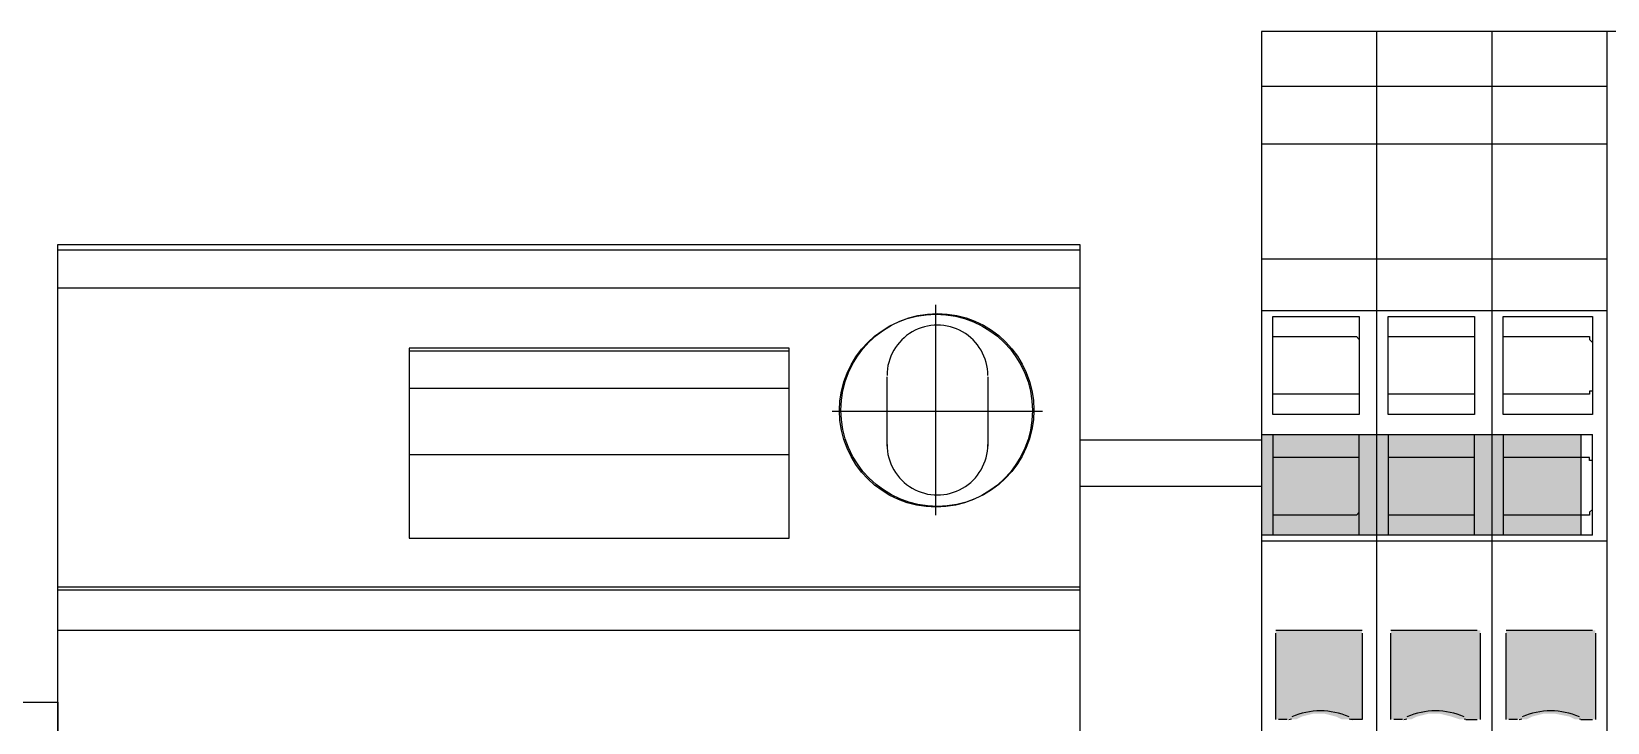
# Model space of a CAD drawing. Header units: feet. Extents: x -159 to 1687, y -48 to 1556.
# Drawn here: x 550.5862 to 550.8143, y 1044.5719 to 1044.6719 of the extents above; entities that cross this region are included whole.
import ezdxf

# ---------------------------------------------------------------- set-up
doc = ezdxf.new("R2010")
doc.units = ezdxf.units.FT
doc.header["$MEASUREMENT"] = 0
doc.layers.add('PDF_0', color=7, linetype='Continuous')
doc.layers.add('PDF_Carril', color=7, linetype='Continuous')

msp = doc.modelspace()

# ---------------------------------------------------------------- linework, layer by layer
at = {"layer": 'PDF_0', "lineweight": 25}
for p, q in [((550.7808608784692, 1044.671939071256), (550.7808608784692, 1044.381925486276)), ((550.7975283258818, 1044.671939071256), (550.7975283258818, 1044.381925486276)), ((550.5900186055944, 1044.394426071836), (550.5900186055944, 1044.641104293543)), ((550.6958568966645, 1044.598602302641), (550.6958568966645, 1044.626103590871)), ((550.7641934310564, 1044.613603005313), (550.812112342368, 1044.613603005313)), ((550.812112342368, 1044.599018988826), (550.7641934310564, 1044.599018988826))]:
    msp.add_line(p, q, dxfattribs=at)
for points in [[(550.8221128108155, 1044.671939071256), (550.7641934310564, 1044.671939071256), (550.7641934310564, 1044.381925486276), (550.8221128108155, 1044.381925486276)], [(550.8141957732946, 1044.671939071256), (550.8141957732946, 1044.381925486276)], [(550.7641934310564, 1044.664022033736), (550.8141957732946, 1044.664022033736)], [(550.7641934310564, 1044.655688310029), (550.8141957732946, 1044.655688310029)], [(550.7379422013817, 1044.641104293543), (550.7379422013817, 1044.394426071836), (550.5900186055944, 1044.394426071836)], [(550.5900186055944, 1044.641104293543), (550.7379422013817, 1044.641104293543)], [(550.7379422013817, 1044.640270921172), (550.5900186055944, 1044.640270921172)], [(550.7641934310564, 1044.639020862616), (550.8141957732946, 1044.639020862616)], [(550.5900186055944, 1044.634854000763), (550.7379422013817, 1044.634854000763)], [(550.7171078921158, 1044.601935792124), (550.7171078921158, 1044.632353883652)], [(550.8141957732946, 1044.631520511281), (550.7641934310564, 1044.631520511281)], [(550.7658601757978, 1044.627770335613), (550.777944075172, 1044.627770335613), (550.7783607613574, 1044.627353649428)], [(550.7825276232104, 1044.627770335613), (550.7950282087697, 1044.627770335613)], [(550.7991950706232, 1044.627770335613), (550.8116956561826, 1044.627770335613), (550.8116956561826, 1044.627353649428), (550.812112342368, 1044.626936963242)], [(550.6408543202028, 1044.626103590871), (550.6408543202028, 1044.598602302641), (550.6958568966645, 1044.598602302641)], [(550.6958568966645, 1044.626103590871), (550.6408543202028, 1044.626103590871)], [(550.6958568966645, 1044.625686904686), (550.6408543202028, 1044.625686904686)], [(550.6958568966645, 1044.620269984277), (550.6408543202028, 1044.620269984277)], [(550.7100242269655, 1044.611936260571), (550.7100242269655, 1044.621936729019)], [(550.7246082434513, 1044.621936729019), (550.7246082434513, 1044.611936260571)], [(550.812112342368, 1044.619853298092), (550.8116956561826, 1044.619853298092), (550.8116956561826, 1044.619436611907), (550.7991950706232, 1044.619436611907)], [(550.7783607613574, 1044.619436611907), (550.7658601757978, 1044.619436611907)], [(550.7950282087697, 1044.619436611907), (550.7825276232104, 1044.619436611907)], [(550.7325252809724, 1044.616936494795), (550.7021071894444, 1044.616936494795)], [(550.7658601757978, 1044.613603005313), (550.7658601757978, 1044.599018988826)], [(550.7783607613574, 1044.599018988826), (550.7783607613574, 1044.613603005313)], [(550.7825276232104, 1044.613603005313), (550.7825276232104, 1044.599018988826)], [(550.7950282087697, 1044.599018988826), (550.7950282087697, 1044.613603005313)], [(550.7991950706232, 1044.613603005313), (550.7991950706232, 1044.599018988826)], [(550.8104455976265, 1044.613603005313), (550.8104455976265, 1044.599018988826)], [(550.812112342368, 1044.599018988826), (550.812112342368, 1044.613603005313)], [(550.7641934310564, 1044.612769632941), (550.7379422013817, 1044.612769632941)], [(550.6408543202028, 1044.610686202015), (550.6958568966645, 1044.610686202015)], [(550.7783607613574, 1044.61026951583), (550.7658601757978, 1044.61026951583)], [(550.7950282087697, 1044.61026951583), (550.7825276232104, 1044.61026951583)], [(550.812112342368, 1044.609852829644), (550.8116956561826, 1044.609852829644), (550.8116956561826, 1044.61026951583), (550.7991950706232, 1044.61026951583)], [(550.7379422013817, 1044.606102653976), (550.7641934310564, 1044.606102653976)], [(550.7783607613574, 1044.602352478309), (550.777944075172, 1044.601935792124), (550.7658601757978, 1044.601935792124)], [(550.7950282087697, 1044.601935792124), (550.7825276232104, 1044.601935792124)], [(550.812112342368, 1044.602769164494), (550.8116956561826, 1044.602352478309), (550.8116956561826, 1044.601935792124), (550.7991950706232, 1044.601935792124)], [(550.8141957732946, 1044.598185616455), (550.7641934310564, 1044.598185616455)], [(550.7379422013817, 1044.59151863749), (550.5900186055944, 1044.59151863749)], [(550.5900186055944, 1044.591101951305), (550.7379422013817, 1044.591101951305)], [(550.5900186055944, 1044.585268344711), (550.7379422013817, 1044.585268344711)], [(550.766276861983, 1044.585268344711), (550.7787774475426, 1044.585268344711)], [(550.766276861983, 1044.572351072965), (550.766276861983, 1044.584851658526)], [(550.7787774475426, 1044.584851658526), (550.7787774475426, 1044.572351072965), (550.7771107028011, 1044.572351072965)], [(550.7829443093956, 1044.585268344711), (550.7954448949554, 1044.585268344711)], [(550.7829443093956, 1044.572351072965), (550.7829443093956, 1044.584851658526)], [(550.7958615811406, 1044.584851658526), (550.7958615811406, 1044.572351072965)], [(550.7996117568084, 1044.585268344711), (550.812112342368, 1044.585268344711)], [(550.7996117568084, 1044.572351072965), (550.7996117568084, 1044.584851658526)], [(550.8125290285532, 1044.584851658526), (550.8125290285532, 1044.572351072965)], [(550.7679436067244, 1044.572351072965), (550.7666935481684, 1044.572351072965)], [(550.784611054137, 1044.572351072965), (550.7833609955812, 1044.572351072965)], [(550.7937781502139, 1044.572351072965), (550.7954448949554, 1044.572351072965)], [(550.8012785015499, 1044.572351072965), (550.8000284429936, 1044.572351072965)], [(550.8104455976265, 1044.572351072965), (550.812112342368, 1044.572351072965)]]:
    msp.add_lwpolyline(points, dxfattribs=at)
for points in [[(550.7658601757978, 1044.63068713891), (550.7783607613574, 1044.63068713891), (550.7783607613574, 1044.61651980861), (550.7658601757978, 1044.61651980861)], [(550.7825276232104, 1044.63068713891), (550.7950282087697, 1044.63068713891), (550.7950282087697, 1044.61651980861), (550.7825276232104, 1044.61651980861)], [(550.7991950706232, 1044.63068713891), (550.812112342368, 1044.63068713891), (550.812112342368, 1044.61651980861), (550.7991950706232, 1044.61651980861)]]:
    msp.add_lwpolyline(points, close=True, dxfattribs=at)
for centre, radius in [((550.7171078921158, 1044.617054871552), 0.0139617503974241), ((550.7173161929984, 1044.617144795678), 0.01395902941817078)]:
    msp.add_circle(centre, radius, dxfattribs=at)
for centre, radius, start, end in [((550.7173162655524, 1044.622145102455), 0.007291977899018295, 359.9997615753065, 180.0002384243808), ((550.7173162048643, 1044.612144573319), 0.007291977899023624, 179.9997615751763, 0.0002384238336690351), ((550.7681518806226, 1044.57339404959), 0.001042976626478258, 270.0038011916116, 293.9121655387729), ((550.7727354978554, 1044.563392008899), 0.01020917470847492, 66.06140142331857, 113.9385985770693), ((550.7773191150918, 1044.573394049605), 0.001042976641573819, 246.0878346352994, 269.9961986271556), ((550.784819328032, 1044.573394049601), 0.001042976637490805, 270.0038013752772, 293.9121654614943), ((550.789402945268, 1044.563392008899), 0.01020917470848249, 66.06140142321938, 113.9385985769731), ((550.7939865625046, 1044.573394049605), 0.001042976641131746, 246.0878346204181, 269.9961986233939), ((550.8014867754439, 1044.573394049607), 0.001042976642984174, 270.0038014001762, 293.9121653619566), ((550.8060703926808, 1044.563392008899), 0.01020917470849114, 66.06140142312017, 113.9385985768739), ((550.8106540099166, 1044.573394049599), 0.001042976635990747, 246.0878345220176, 269.9961986479053)]:
    msp.add_arc(centre, radius, start, end, dxfattribs=at)
at = {"layer": 'PDF_0', "color": 1, "transparency": 33554559}
for points in [[(550.8104455976265, 1044.613603005313), (550.7641934310564, 1044.613603005313), (550.8104455976265, 1044.599018988826)], [(550.7641934310564, 1044.613603005313), (550.8104455976265, 1044.599018988826), (550.7641934310564, 1044.599018988826)], [(550.7787774475426, 1044.585268344711), (550.7787774475426, 1044.585268344711), (550.766276861983, 1044.585268344711)], [(550.766276861983, 1044.585268344711), (550.7787774475426, 1044.585268344711), (550.7787774475426, 1044.585268344711)], [(550.7787774475426, 1044.585268344711), (550.766276861983, 1044.585268344711), (550.7787774475426, 1044.584851658526)], [(550.766276861983, 1044.585268344711), (550.7787774475426, 1044.584851658526), (550.766276861983, 1044.584851658526)], [(550.766276861983, 1044.584851658526), (550.7787774475426, 1044.584851658526), (550.7787774475426, 1044.584851658526)], [(550.7787774475426, 1044.584851658526), (550.7787774475426, 1044.584851658526), (550.766276861983, 1044.584851658526)], [(550.7787774475426, 1044.584851658526), (550.766276861983, 1044.584851658526), (550.7787774475426, 1044.573184445337)], [(550.766276861983, 1044.584851658526), (550.7787774475426, 1044.573184445337), (550.766276861983, 1044.573184445337)], [(550.7829443093956, 1044.585268344711), (550.7954448949554, 1044.585268344711), (550.7954448949554, 1044.585268344711)], [(550.7954448949554, 1044.585268344711), (550.7954448949554, 1044.585268344711), (550.7829443093956, 1044.585268344711)], [(550.7829443093956, 1044.585268344711), (550.7958615811406, 1044.585268344711), (550.7958615811406, 1044.585268344711)], [(550.7958615811406, 1044.585268344711), (550.7958615811406, 1044.585268344711), (550.7829443093956, 1044.585268344711)], [(550.7958615811406, 1044.585268344711), (550.7829443093956, 1044.585268344711), (550.7954448949554, 1044.585268344711)], [(550.7958615811406, 1044.585268344711), (550.7829443093956, 1044.585268344711), (550.7958615811406, 1044.584851658526)], [(550.7829443093956, 1044.585268344711), (550.7958615811406, 1044.584851658526), (550.7829443093956, 1044.584851658526)], [(550.7829443093956, 1044.584851658526), (550.7958615811406, 1044.584851658526), (550.7958615811406, 1044.584851658526)], [(550.7958615811406, 1044.584851658526), (550.7958615811406, 1044.584851658526), (550.7829443093956, 1044.584851658526)], [(550.7958615811406, 1044.584851658526), (550.7829443093956, 1044.584851658526), (550.7958615811406, 1044.573184445337)], [(550.7829443093956, 1044.584851658526), (550.7958615811406, 1044.573184445337), (550.7829443093956, 1044.573184445337)], [(550.7996117568084, 1044.585268344711), (550.812112342368, 1044.585268344711), (550.812112342368, 1044.585268344711)], [(550.812112342368, 1044.585268344711), (550.812112342368, 1044.585268344711), (550.7996117568084, 1044.585268344711)], [(550.7996117568084, 1044.585268344711), (550.8125290285532, 1044.585268344711), (550.8125290285532, 1044.585268344711)], [(550.8125290285532, 1044.585268344711), (550.8125290285532, 1044.585268344711), (550.7996117568084, 1044.585268344711)], [(550.8125290285532, 1044.585268344711), (550.7996117568084, 1044.585268344711), (550.812112342368, 1044.585268344711)], [(550.8125290285532, 1044.585268344711), (550.7996117568084, 1044.585268344711), (550.8125290285532, 1044.584851658526)], [(550.7996117568084, 1044.585268344711), (550.8125290285532, 1044.584851658526), (550.7996117568084, 1044.584851658526)], [(550.7996117568084, 1044.584851658526), (550.8125290285532, 1044.584851658526), (550.8125290285532, 1044.584851658526)], [(550.8125290285532, 1044.584851658526), (550.8125290285532, 1044.584851658526), (550.7996117568084, 1044.584851658526)], [(550.8125290285532, 1044.584851658526), (550.7996117568084, 1044.584851658526), (550.8125290285532, 1044.573184445337)], [(550.7996117568084, 1044.584851658526), (550.8125290285532, 1044.573184445337), (550.7996117568084, 1044.573184445337)], [(550.7716937823923, 1044.573184445337), (550.766276861983, 1044.573184445337), (550.7700270376508, 1044.572767759151)], [(550.766276861983, 1044.573184445337), (550.7700270376508, 1044.572767759151), (550.766276861983, 1044.572767759151)], [(550.7700270376508, 1044.572767759151), (550.766276861983, 1044.572767759151), (550.7691936652802, 1044.572351072965)], [(550.766276861983, 1044.572767759151), (550.7691936652802, 1044.572351072965), (550.766276861983, 1044.572351072965)], [(550.768776979095, 1044.572351072965), (550.766276861983, 1044.572351072965), (550.7691936652802, 1044.572351072965)], [(550.766276861983, 1044.572351072965), (550.768776979095, 1044.572351072965), (550.768776979095, 1044.572351072965)], [(550.768776979095, 1044.572351072965), (550.768776979095, 1044.572351072965), (550.766276861983, 1044.572351072965)], [(550.7683602929094, 1044.572351072965), (550.766276861983, 1044.572351072965), (550.768776979095, 1044.572351072965)], [(550.7683602929094, 1044.572351072965), (550.7683602929094, 1044.572351072965), (550.766276861983, 1044.572351072965)], [(550.766276861983, 1044.572351072965), (550.7683602929094, 1044.572351072965), (550.7683602929094, 1044.572351072965)], [(550.7679436067244, 1044.572351072965), (550.7679436067244, 1044.572351072965), (550.766276861983, 1044.572351072965)], [(550.7679436067244, 1044.572351072965), (550.766276861983, 1044.572351072965), (550.7683602929094, 1044.572351072965)], [(550.766276861983, 1044.572351072965), (550.7679436067244, 1044.572351072965), (550.7666935481684, 1044.572351072965)], [(550.7787774475426, 1044.573184445337), (550.7733605271333, 1044.573184445337), (550.7787774475426, 1044.572767759151)], [(550.7733605271333, 1044.573184445337), (550.7787774475426, 1044.572767759151), (550.7750272718747, 1044.572767759151)], [(550.7787774475426, 1044.572767759151), (550.7750272718747, 1044.572767759151), (550.7787774475426, 1044.572351072965)], [(550.7750272718747, 1044.572767759151), (550.7787774475426, 1044.572351072965), (550.7758606442453, 1044.572351072965)], [(550.7758606442453, 1044.572351072965), (550.7787774475426, 1044.572351072965), (550.7762773304305, 1044.572351072965)], [(550.7762773304305, 1044.572351072965), (550.7787774475426, 1044.572351072965), (550.7787774475426, 1044.572351072965)], [(550.7787774475426, 1044.572351072965), (550.7787774475426, 1044.572351072965), (550.7762773304305, 1044.572351072965)], [(550.7762773304305, 1044.572351072965), (550.7787774475426, 1044.572351072965), (550.7766940166159, 1044.572351072965)], [(550.7766940166159, 1044.572351072965), (550.7787774475426, 1044.572351072965), (550.7787774475426, 1044.572351072965)], [(550.7787774475426, 1044.572351072965), (550.7787774475426, 1044.572351072965), (550.7766940166159, 1044.572351072965)], [(550.7766940166159, 1044.572351072965), (550.7787774475426, 1044.572351072965), (550.7771107028011, 1044.572351072965)], [(550.7787774475426, 1044.572351072965), (550.7787774475426, 1044.572351072965), (550.7771107028011, 1044.572351072965)], [(550.7771107028011, 1044.572351072965), (550.7787774475426, 1044.572351072965), (550.7787774475426, 1044.572351072965)], [(550.7883612298049, 1044.573184445337), (550.7829443093956, 1044.573184445337), (550.7866944850637, 1044.572767759151)], [(550.7829443093956, 1044.573184445337), (550.7866944850637, 1044.572767759151), (550.7829443093956, 1044.572767759151)], [(550.7866944850637, 1044.572767759151), (550.7829443093956, 1044.572767759151), (550.7858611126928, 1044.572351072965)], [(550.7829443093956, 1044.572767759151), (550.7858611126928, 1044.572351072965), (550.7829443093956, 1044.572351072965)], [(550.7829443093956, 1044.572351072965), (550.7858611126928, 1044.572351072965), (550.7858611126928, 1044.572351072965)], [(550.7854444265076, 1044.572351072965), (550.7829443093956, 1044.572351072965), (550.7858611126928, 1044.572351072965)], [(550.7829443093956, 1044.572351072965), (550.7854444265076, 1044.572351072965), (550.7854444265076, 1044.572351072965)], [(550.7854444265076, 1044.572351072965), (550.7854444265076, 1044.572351072965), (550.7829443093956, 1044.572351072965)], [(550.7850277403222, 1044.572351072965), (550.7829443093956, 1044.572351072965), (550.7854444265076, 1044.572351072965)], [(550.7829443093956, 1044.572351072965), (550.7850277403222, 1044.572351072965), (550.7850277403222, 1044.572351072965)], [(550.7850277403222, 1044.572351072965), (550.7850277403222, 1044.572351072965), (550.7829443093956, 1044.572351072965)], [(550.7829443093956, 1044.572351072965), (550.7850277403222, 1044.572351072965), (550.7833609955812, 1044.572351072965)], [(550.784611054137, 1044.572351072965), (550.7833609955812, 1044.572351072965), (550.7850277403222, 1044.572351072965)], [(550.7833609955812, 1044.572351072965), (550.784611054137, 1044.572351072965), (550.784611054137, 1044.572351072965)], [(550.784611054137, 1044.572351072965), (550.784611054137, 1044.572351072965), (550.7833609955812, 1044.572351072965)], [(550.7958615811406, 1044.573184445337), (550.7900279745461, 1044.573184445337), (550.7958615811406, 1044.572767759151)], [(550.7900279745461, 1044.573184445337), (550.7958615811406, 1044.572767759151), (550.7916947192873, 1044.572767759151)], [(550.7958615811406, 1044.572767759151), (550.7916947192873, 1044.572767759151), (550.7958615811406, 1044.572351072965)], [(550.7916947192873, 1044.572767759151), (550.7958615811406, 1044.572351072965), (550.7929447778433, 1044.572351072965)], [(550.7958615811406, 1044.572351072965), (550.7958615811406, 1044.572351072965), (550.7929447778433, 1044.572351072965)], [(550.7929447778433, 1044.572351072965), (550.7958615811406, 1044.572351072965), (550.7958615811406, 1044.572351072965)], [(550.7929447778433, 1044.572351072965), (550.7958615811406, 1044.572351072965), (550.7933614640287, 1044.572351072965)], [(550.7954448949554, 1044.572351072965), (550.7933614640287, 1044.572351072965), (550.7958615811406, 1044.572351072965)], [(550.7933614640287, 1044.572351072965), (550.7954448949554, 1044.572351072965), (550.7954448949554, 1044.572351072965)], [(550.7954448949554, 1044.572351072965), (550.7954448949554, 1044.572351072965), (550.7933614640287, 1044.572351072965)], [(550.7954448949554, 1044.572351072965), (550.7933614640287, 1044.572351072965), (550.7937781502139, 1044.572351072965)], [(550.7937781502139, 1044.572351072965), (550.7954448949554, 1044.572351072965), (550.7954448949554, 1044.572351072965)], [(550.7954448949554, 1044.572351072965), (550.7954448949554, 1044.572351072965), (550.7937781502139, 1044.572351072965)], [(550.8050286772173, 1044.573184445337), (550.7996117568084, 1044.573184445337), (550.8033619324763, 1044.572767759151)], [(550.7996117568084, 1044.573184445337), (550.8033619324763, 1044.572767759151), (550.7996117568084, 1044.572767759151)], [(550.8033619324763, 1044.572767759151), (550.7996117568084, 1044.572767759151), (550.8025285601057, 1044.572351072965)], [(550.7996117568084, 1044.572767759151), (550.8025285601057, 1044.572351072965), (550.7996117568084, 1044.572351072965)], [(550.7996117568084, 1044.572351072965), (550.8025285601057, 1044.572351072965), (550.8025285601057, 1044.572351072965)], [(550.80211187392, 1044.572351072965), (550.80211187392, 1044.572351072965), (550.7996117568084, 1044.572351072965)], [(550.80211187392, 1044.572351072965), (550.7996117568084, 1044.572351072965), (550.8025285601057, 1044.572351072965)], [(550.7996117568084, 1044.572351072965), (550.80211187392, 1044.572351072965), (550.80211187392, 1044.572351072965)], [(550.801695187735, 1044.572351072965), (550.801695187735, 1044.572351072965), (550.7996117568084, 1044.572351072965)], [(550.801695187735, 1044.572351072965), (550.7996117568084, 1044.572351072965), (550.80211187392, 1044.572351072965)], [(550.7996117568084, 1044.572351072965), (550.801695187735, 1044.572351072965), (550.801695187735, 1044.572351072965)], [(550.7996117568084, 1044.572351072965), (550.801695187735, 1044.572351072965), (550.8000284429936, 1044.572351072965)], [(550.801695187735, 1044.572351072965), (550.801695187735, 1044.572351072965), (550.8000284429936, 1044.572351072965)], [(550.8000284429936, 1044.572351072965), (550.801695187735, 1044.572351072965), (550.801695187735, 1044.572351072965)], [(550.8012785015499, 1044.572351072965), (550.8012785015499, 1044.572351072965), (550.8000284429936, 1044.572351072965)], [(550.8012785015499, 1044.572351072965), (550.8000284429936, 1044.572351072965), (550.801695187735, 1044.572351072965)], [(550.8125290285532, 1044.573184445337), (550.8066954219587, 1044.573184445337), (550.8125290285532, 1044.572767759151)], [(550.8066954219587, 1044.573184445337), (550.8125290285532, 1044.572767759151), (550.8087788528853, 1044.572767759151)], [(550.8125290285532, 1044.572767759151), (550.8087788528853, 1044.572767759151), (550.8125290285532, 1044.572351072965)], [(550.8087788528853, 1044.572767759151), (550.8125290285532, 1044.572351072965), (550.8096122252559, 1044.572351072965)], [(550.8096122252559, 1044.572351072965), (550.8125290285532, 1044.572351072965), (550.8125290285532, 1044.572351072965)], [(550.8125290285532, 1044.572351072965), (550.8125290285532, 1044.572351072965), (550.8096122252559, 1044.572351072965)], [(550.8096122252559, 1044.572351072965), (550.8125290285532, 1044.572351072965), (550.8100289114411, 1044.572351072965)], [(550.8125290285532, 1044.572351072965), (550.8125290285532, 1044.572351072965), (550.8100289114411, 1044.572351072965)], [(550.8100289114411, 1044.572351072965), (550.8125290285532, 1044.572351072965), (550.8125290285532, 1044.572351072965)], [(550.8125290285532, 1044.572351072965), (550.8100289114411, 1044.572351072965), (550.812112342368, 1044.572351072965)], [(550.8100289114411, 1044.572351072965), (550.812112342368, 1044.572351072965), (550.8104455976265, 1044.572351072965)], [(550.8104455976265, 1044.572351072965), (550.812112342368, 1044.572351072965), (550.812112342368, 1044.572351072965)], [(550.812112342368, 1044.572351072965), (550.812112342368, 1044.572351072965), (550.8104455976265, 1044.572351072965)]]:
    msp.add_solid(points, dxfattribs=at)
at = {"layer": 'PDF_Carril', "lineweight": 25}
msp.add_lwpolyline([(550.5654341206607, 1044.574851190078), (550.5900186055944, 1044.574851190078), (550.5900186055944, 1044.460262489115), (550.5654341206607, 1044.460262489115)], close=True, dxfattribs=at)

doc.saveas('drawing.dxf')
